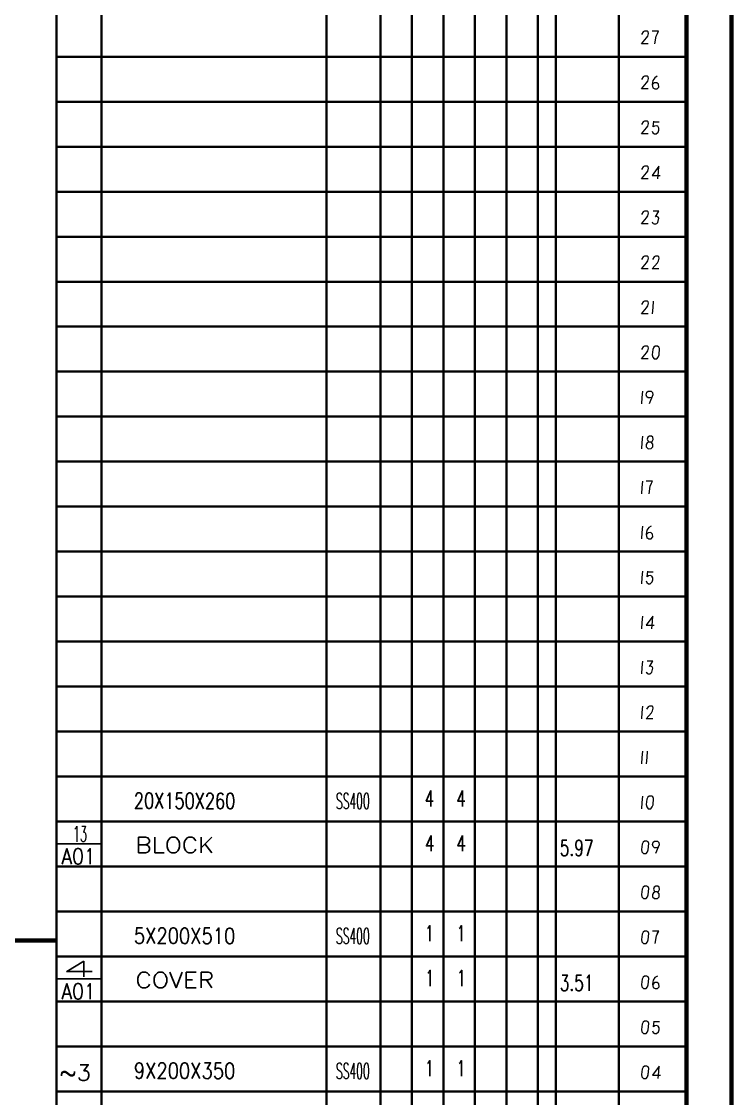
# Model space of a CAD drawing. Header units: millimetres. Extents: x 1333 to 104182, y -62616 to -5704.
# Drawn here: x 44964 to 45279.5, y -62186 to -61707.2 of the extents above; entities that cross this region are included whole.
import ezdxf
from ezdxf.enums import TextEntityAlignment as Align

# ---------------------------------------------------------------- set-up
doc = ezdxf.new("R2010")
doc.units = ezdxf.units.MM
doc.header["$LTSCALE"] = 0.5
for name, color, linetype in [('08', 1, 'Continuous'), ('11', 3, 'Continuous'), ('SHM_LABEL', 40, 'Continuous')]:
    doc.layers.add(name, color=color, linetype=linetype)
doc.styles.get("Standard").update_dxf_attribs({"font": 'simplex.shx'})

# ---------------------------------------------------------------- blocks, each defined once
blk = doc.blocks.new('D')
at = {"color": 7, "lineweight": 35, "ltscale": 0.25}
for p, q in [((54076.08, -14049.04), (54076.08, -14069.04)), ((54096.08, -14049.04), (54096.08, -14069.04)), ((54196.08, -14049.04), (54196.08, -14069.04)), ((54220.08, -14049.04), (54220.08, -14069.04)), ((54234.08, -14069.04), (54234.08, -14049.04)), ((54248.08, -14069.04), (54248.08, -14049.04)), ((54262.08, -14069.04), (54262.08, -14049.04)), ((54276.08, -14049.04), (54276.08, -14069.04)), ((54290.08, -14069.04), (54290.08, -14049.04)), ((54298.08, -14069.04), (54298.08, -14049.04)), ((54326.08, -14049.04), (54326.08, -14069.04))]:
    blk.add_line(p, q, dxfattribs=at)
at = {"color": 7, "lineweight": 35}
for p, q in [((54356.08, -14049.04), (54076.08, -14049.04)), ((54356.08, -14069.04), (54076.08, -14069.04))]:
    blk.add_line(p, q, dxfattribs=at)
blk = doc.blocks.new('arwear')
at = {"layer": '08', "color": 3, "xscale": 0.5, "yscale": 0.5, "zscale": 0.5}
for p in [(26347.04, -5332.51), (26347.04, -5342.51), (26347.04, -5352.51), (26347.04, -5362.51), (26347.04, -5372.51), (26347.04, -5382.51), (26347.04, -5392.51), (26347.04, -5402.51), (26347.04, -5412.51), (26347.04, -5422.51), (26347.04, -5432.51), (26347.04, -5442.51), (26347.04, -5452.51), (26347.04, -5462.51), (26347.04, -5472.51), (26347.04, -5482.51), (26347.04, -5492.51), (26347.04, -5502.51), (26347.04, -5512.51), (26347.04, -5522.51), (26347.04, -5532.51), (26347.04, -5542.51), (26347.04, -5552.51), (26347.04, -5562.51), (26347.04, -5572.51)]:
    blk.add_blockref('D', p, dxfattribs=at)
blk = doc.blocks.new('999')
at = {"color": 7, "lineweight": 70}
for p, q in [((75924.98, -10161.12), (75924.98, -11943.12)), ((75894.98, -10191.12), (75894.98, -11913.12))]:
    blk.add_line(p, q, dxfattribs=at)
at = {"color": 7, "lineweight": 35, "ltscale": 0.25}
for p, q in [((75474.98, -10491.12), (75474.98, -10671.12)), ((75504.98, -10491.12), (75504.98, -10671.12)), ((75654.98, -10491.12), (75654.98, -10671.12)), ((75690.98, -10491.12), (75690.98, -10671.12)), ((75711.98, -10671.12), (75711.98, -10491.12)), ((75732.98, -10671.12), (75732.98, -10491.12)), ((75753.98, -10671.12), (75753.98, -10491.12)), ((75774.98, -10491.12), (75774.98, -10671.12)), ((75795.98, -10671.12), (75795.98, -10491.12)), ((75807.98, -10671.12), (75807.98, -10491.12)), ((75849.98, -10611.12), (75849.98, -10641.12)), ((75894.98, -10641.12), (75894.98, -10611.12)), ((75474.98, -10641.12), (75474.98, -10821.12)), ((75474.98, -10641.12), (75474.98, -10821.12)), ((75504.98, -10641.12), (75504.98, -10821.12)), ((75504.98, -10641.12), (75504.98, -10821.12)), ((75654.98, -10641.12), (75654.98, -10821.12)), ((75654.98, -10641.12), (75654.98, -10821.12)), ((75690.98, -10641.12), (75690.98, -10821.12)), ((75690.98, -10641.12), (75690.98, -10821.12)), ((75711.98, -10821.12), (75711.98, -10641.12)), ((75711.98, -10821.12), (75711.98, -10641.12)), ((75732.98, -10821.12), (75732.98, -10641.12)), ((75732.98, -10821.12), (75732.98, -10641.12)), ((75753.98, -10821.12), (75753.98, -10641.12)), ((75753.98, -10821.12), (75753.98, -10641.12)), ((75774.98, -10641.12), (75774.98, -10821.12)), ((75774.98, -10641.12), (75774.98, -10821.12)), ((75795.98, -10821.12), (75795.98, -10641.12)), ((75807.98, -10821.12), (75807.98, -10641.12)), ((75849.98, -10641.12), (75849.98, -10671.12)), ((75894.98, -10671.12), (75894.98, -10641.12)), ((75849.98, -10671.12), (75849.98, -10701.12)), ((75894.98, -10701.12), (75894.98, -10671.12)), ((75849.98, -10701.12), (75849.98, -10731.12)), ((75894.98, -10731.12), (75894.98, -10701.12)), ((75474.98, -10731.12), (75474.98, -10971.12)), ((75474.98, -10731.12), (75474.98, -10971.12)), ((75474.98, -10731.12), (75474.98, -10821.12)), ((75474.98, -10731.12), (75474.98, -10761.12)), ((75474.98, -10731.12), (75474.98, -10821.12)), ((75474.98, -10731.12), (75474.98, -10761.12)), ((75504.98, -10731.12), (75504.98, -10971.12)), ((75504.98, -10731.12), (75504.98, -10971.12)), ((75504.98, -10731.12), (75504.98, -10821.12)), ((75504.98, -10731.12), (75504.98, -10761.12)), ((75504.98, -10731.12), (75504.98, -10821.12)), ((75504.98, -10731.12), (75504.98, -10761.12)), ((75654.98, -10731.12), (75654.98, -10971.12)), ((75654.98, -10731.12), (75654.98, -10971.12)), ((75654.98, -10731.12), (75654.98, -10821.12)), ((75654.98, -10731.12), (75654.98, -10761.12)), ((75654.98, -10731.12), (75654.98, -10821.12)), ((75654.98, -10731.12), (75654.98, -10761.12)), ((75690.98, -10731.12), (75690.98, -10821.12)), ((75690.98, -10731.12), (75690.98, -10821.12)), ((75711.98, -11211.12), (75711.98, -10731.12)), ((75711.98, -10821.12), (75711.98, -10731.12)), ((75711.98, -10821.12), (75711.98, -10731.12)), ((75732.98, -11211.12), (75732.98, -10731.12)), ((75732.98, -10821.12), (75732.98, -10731.12)), ((75732.98, -10821.12), (75732.98, -10731.12)), ((75753.98, -11211.12), (75753.98, -10731.12)), ((75753.98, -10821.12), (75753.98, -10731.12)), ((75753.98, -10761.12), (75753.98, -10731.12)), ((75753.98, -10821.12), (75753.98, -10731.12)), ((75753.98, -10761.12), (75753.98, -10731.12)), ((75774.98, -10731.12), (75774.98, -11211.12)), ((75774.98, -10731.12), (75774.98, -10821.12)), ((75774.98, -10731.12), (75774.98, -10821.12)), ((75795.98, -10821.12), (75795.98, -10731.12)), ((75849.98, -10731.12), (75849.98, -10761.12)), ((75894.98, -10761.12), (75894.98, -10731.12)), ((75849.98, -10761.12), (75849.98, -10791.12)), ((75894.98, -10791.12), (75894.98, -10761.12)), ((75795.98, -10821.12), (75795.98, -10791.12)), ((75849.98, -10791.12), (75849.98, -10821.12)), ((75894.98, -10821.12), (75894.98, -10791.12)), ((75474.98, -10821.12), (75474.98, -10851.12)), ((75474.98, -10821.12), (75474.98, -10851.12)), ((75474.98, -10821.12), (75474.98, -10851.12)), ((75474.98, -10821.12), (75474.98, -10851.12)), ((75504.98, -10821.12), (75504.98, -10851.12)), ((75504.98, -10821.12), (75504.98, -10851.12)), ((75504.98, -10821.12), (75504.98, -10851.12)), ((75504.98, -10821.12), (75504.98, -10851.12)), ((75654.98, -10821.12), (75654.98, -10851.12)), ((75654.98, -10821.12), (75654.98, -10851.12)), ((75654.98, -10821.12), (75654.98, -10851.12)), ((75654.98, -10821.12), (75654.98, -10851.12)), ((75690.98, -10821.12), (75690.98, -10851.12)), ((75690.98, -10821.12), (75690.98, -10851.12)), ((75690.98, -10821.12), (75690.98, -10851.12)), ((75690.98, -10821.12), (75690.98, -10851.12)), ((75711.98, -10851.12), (75711.98, -10821.12)), ((75711.98, -10851.12), (75711.98, -10821.12)), ((75711.98, -10851.12), (75711.98, -10821.12)), ((75711.98, -10851.12), (75711.98, -10821.12)), ((75732.98, -10851.12), (75732.98, -10821.12)), ((75732.98, -10851.12), (75732.98, -10821.12)), ((75732.98, -10851.12), (75732.98, -10821.12)), ((75732.98, -10851.12), (75732.98, -10821.12)), ((75753.98, -10851.12), (75753.98, -10821.12)), ((75753.98, -10851.12), (75753.98, -10821.12)), ((75753.98, -10851.12), (75753.98, -10821.12)), ((75753.98, -10851.12), (75753.98, -10821.12)), ((75774.98, -10821.12), (75774.98, -10851.12)), ((75774.98, -10821.12), (75774.98, -10851.12)), ((75774.98, -10821.12), (75774.98, -10851.12)), ((75774.98, -10821.12), (75774.98, -10851.12)), ((75795.98, -10851.12), (75795.98, -10821.12)), ((75795.98, -10851.12), (75795.98, -10821.12)), ((75807.98, -11061.12), (75807.98, -10821.12)), ((75807.98, -11061.12), (75807.98, -10821.12)), ((75807.98, -10911.12), (75807.98, -10821.12)), ((75849.98, -10821.12), (75849.98, -10851.12)), ((75894.98, -10851.12), (75894.98, -10821.12)), ((75795.98, -10881.12), (75795.98, -10851.12)), ((75795.98, -10881.12), (75795.98, -10851.12)), ((75795.98, -10881.12), (75795.98, -10851.12)), ((75807.98, -10911.12), (75807.98, -10851.12)), ((75849.98, -10851.12), (75849.98, -10881.12)), ((75894.98, -10881.12), (75894.98, -10851.12)), ((75807.98, -10911.12), (75807.98, -10881.12)), ((75807.98, -10911.12), (75807.98, -10881.12)), ((75849.98, -10881.12), (75849.98, -10911.12)), ((75894.98, -10911.12), (75894.98, -10881.12)), ((75849.98, -10911.12), (75849.98, -10941.12)), ((75894.98, -10941.12), (75894.98, -10911.12)), ((75807.98, -10971.12), (75807.98, -10941.12)), ((75807.98, -10971.12), (75807.98, -10941.12)), ((75849.98, -10941.12), (75849.98, -10971.12)), ((75894.98, -10971.12), (75894.98, -10941.12)), ((75474.98, -10971.12), (75474.98, -11241.12)), ((75474.98, -10971.12), (75474.98, -11241.12)), ((75654.98, -10971.12), (75654.98, -11211.12)), ((75654.98, -10971.12), (75654.98, -11031.12)), ((75654.98, -10971.12), (75654.98, -11211.12)), ((75654.98, -10971.12), (75654.98, -11031.12)), ((75690.98, -10971.12), (75690.98, -11241.12)), ((75690.98, -10971.12), (75690.98, -11241.12)), ((75795.98, -11211.12), (75795.98, -10971.12)), ((75807.98, -11001.12), (75807.98, -10971.12)), ((75807.98, -11001.12), (75807.98, -10971.12)), ((75849.98, -10971.12), (75849.98, -11001.12)), ((75894.98, -11001.12), (75894.98, -10971.12)), ((75474.98, -11001.12), (75474.98, -11061.12)), ((75474.98, -11001.12), (75474.98, -11061.12)), ((75474.98, -11001.12), (75474.98, -11031.12)), ((75690.98, -11001.12), (75690.98, -11031.12)), ((75690.98, -11001.12), (75690.98, -11031.12)), ((75711.98, -11031.12), (75711.98, -11001.12)), ((75711.98, -11031.12), (75711.98, -11001.12)), ((75732.98, -11031.12), (75732.98, -11001.12)), ((75732.98, -11031.12), (75732.98, -11001.12)), ((75753.98, -11031.12), (75753.98, -11001.12)), ((75753.98, -11031.12), (75753.98, -11001.12)), ((75774.98, -11001.12), (75774.98, -11031.12)), ((75774.98, -11001.12), (75774.98, -11031.12)), ((75849.98, -11001.12), (75849.98, -11031.12)), ((75894.98, -11031.12), (75894.98, -11001.12)), ((75654.98, -11031.12), (75654.98, -11061.12)), ((75654.98, -11031.12), (75654.98, -11061.12)), ((75690.98, -11031.12), (75690.98, -11061.12)), ((75690.98, -11031.12), (75690.98, -11061.12)), ((75711.98, -11061.12), (75711.98, -11031.12)), ((75711.98, -11061.12), (75711.98, -11031.12)), ((75732.98, -11061.12), (75732.98, -11031.12)), ((75732.98, -11061.12), (75732.98, -11031.12)), ((75753.98, -11061.12), (75753.98, -11031.12)), ((75753.98, -11061.12), (75753.98, -11031.12)), ((75774.98, -11031.12), (75774.98, -11061.12)), ((75774.98, -11031.12), (75774.98, -11061.12)), ((75795.98, -11061.12), (75795.98, -11031.12)), ((75807.98, -11061.12), (75807.98, -11031.12)), ((75807.98, -11061.12), (75807.98, -11031.12)), ((75849.98, -11031.12), (75849.98, -11061.12)), ((75894.98, -11061.12), (75894.98, -11031.12)), ((75474.98, -11051.12), (75474.98, -11211.12)), ((75474.98, -11051.12), (75474.98, -11211.12)), ((75474.98, -11061.12), (75474.98, -11091.12)), ((75474.98, -11061.12), (75474.98, -11091.12)), ((75474.98, -11061.12), (75474.98, -11091.12)), ((75474.98, -11061.12), (75474.98, -11091.12)), ((75504.98, -11061.12), (75504.98, -11211.12)), ((75504.98, -11061.12), (75504.98, -11211.12)), ((75654.98, -11061.12), (75654.98, -11211.12)), ((75654.98, -11061.12), (75654.98, -11091.12)), ((75654.98, -11061.12), (75654.98, -11091.12)), ((75654.98, -11061.12), (75654.98, -11211.12)), ((75654.98, -11061.12), (75654.98, -11091.12)), ((75654.98, -11061.12), (75654.98, -11091.12)), ((75690.98, -11061.12), (75690.98, -11211.12)), ((75690.98, -11061.12), (75690.98, -11091.12)), ((75690.98, -11061.12), (75690.98, -11091.12)), ((75690.98, -11061.12), (75690.98, -11211.12)), ((75690.98, -11061.12), (75690.98, -11091.12)), ((75690.98, -11061.12), (75690.98, -11091.12)), ((75711.98, -11211.12), (75711.98, -11061.12)), ((75711.98, -11091.12), (75711.98, -11061.12)), ((75711.98, -11091.12), (75711.98, -11061.12)), ((75711.98, -11211.12), (75711.98, -11061.12)), ((75711.98, -11091.12), (75711.98, -11061.12)), ((75711.98, -11091.12), (75711.98, -11061.12)), ((75732.98, -11211.12), (75732.98, -11061.12)), ((75732.98, -11091.12), (75732.98, -11061.12)), ((75732.98, -11091.12), (75732.98, -11061.12)), ((75732.98, -11211.12), (75732.98, -11061.12)), ((75732.98, -11091.12), (75732.98, -11061.12)), ((75732.98, -11091.12), (75732.98, -11061.12)), ((75753.98, -11211.12), (75753.98, -11061.12)), ((75753.98, -11091.12), (75753.98, -11061.12)), ((75753.98, -11091.12), (75753.98, -11061.12)), ((75753.98, -11211.12), (75753.98, -11061.12)), ((75753.98, -11091.12), (75753.98, -11061.12)), ((75753.98, -11091.12), (75753.98, -11061.12)), ((75774.98, -11061.12), (75774.98, -11211.12)), ((75774.98, -11061.12), (75774.98, -11091.12)), ((75774.98, -11061.12), (75774.98, -11091.12)), ((75774.98, -11061.12), (75774.98, -11211.12)), ((75774.98, -11061.12), (75774.98, -11091.12)), ((75774.98, -11061.12), (75774.98, -11091.12)), ((75795.98, -11211.12), (75795.98, -11061.12)), ((75795.98, -11091.12), (75795.98, -11061.12)), ((75795.98, -11091.12), (75795.98, -11061.12)), ((75807.98, -11301.12), (75807.98, -11061.12)), ((75807.98, -11091.12), (75807.98, -11061.12)), ((75849.98, -11061.12), (75849.98, -11091.12)), ((75894.98, -11091.12), (75894.98, -11061.12)), ((75474.98, -11091.12), (75474.98, -11121.12)), ((75474.98, -11091.12), (75474.98, -11121.12)), ((75654.98, -11091.12), (75654.98, -11121.12)), ((75654.98, -11091.12), (75654.98, -11121.12)), ((75690.98, -11091.12), (75690.98, -11121.12)), ((75690.98, -11091.12), (75690.98, -11121.12)), ((75711.98, -11121.12), (75711.98, -11091.12)), ((75711.98, -11121.12), (75711.98, -11091.12)), ((75732.98, -11121.12), (75732.98, -11091.12)), ((75732.98, -11121.12), (75732.98, -11091.12)), ((75753.98, -11121.12), (75753.98, -11091.12)), ((75753.98, -11121.12), (75753.98, -11091.12)), ((75774.98, -11091.12), (75774.98, -11121.12)), ((75774.98, -11091.12), (75774.98, -11121.12)), ((75795.98, -11121.12), (75795.98, -11091.12)), ((75807.98, -11121.12), (75807.98, -11091.12)), ((75849.98, -11091.12), (75849.98, -11121.12)), ((75894.98, -11121.12), (75894.98, -11091.12)), ((75474.98, -11121.12), (75474.98, -11151.12)), ((75474.98, -11121.12), (75474.98, -11151.12)), ((75504.98, -11121.12), (75504.98, -11151.12)), ((75504.98, -11121.12), (75504.98, -11151.12)), ((75654.98, -11121.12), (75654.98, -11151.12)), ((75654.98, -11121.12), (75654.98, -11151.12)), ((75690.98, -11121.12), (75690.98, -11151.12)), ((75690.98, -11121.12), (75690.98, -11151.12)), ((75711.98, -11151.12), (75711.98, -11121.12)), ((75711.98, -11151.12), (75711.98, -11121.12)), ((75732.98, -11151.12), (75732.98, -11121.12)), ((75732.98, -11151.12), (75732.98, -11121.12)), ((75753.98, -11151.12), (75753.98, -11121.12)), ((75753.98, -11151.12), (75753.98, -11121.12)), ((75774.98, -11121.12), (75774.98, -11151.12)), ((75774.98, -11121.12), (75774.98, -11151.12)), ((75795.98, -11151.12), (75795.98, -11121.12)), ((75807.98, -11151.12), (75807.98, -11121.12)), ((75849.98, -11121.12), (75849.98, -11151.12)), ((75894.98, -11151.12), (75894.98, -11121.12)), ((75807.98, -11301.12), (75807.98, -11151.12)), ((75807.98, -11181.12), (75807.98, -11151.12)), ((75807.98, -11181.12), (75807.98, -11151.12)), ((75849.98, -11151.12), (75849.98, -11181.12)), ((75894.98, -11181.12), (75894.98, -11151.12)), ((75474.98, -11181.12), (75474.98, -11211.12)), ((75474.98, -11181.12), (75474.98, -11211.12)), ((75504.98, -11181.12), (75504.98, -11211.12)), ((75504.98, -11181.12), (75504.98, -11211.12)), ((75654.98, -11181.12), (75654.98, -11211.12)), ((75654.98, -11181.12), (75654.98, -11211.12)), ((75654.98, -11181.12), (75654.98, -11211.12)), ((75654.98, -11181.12), (75654.98, -11211.12)), ((75690.98, -11181.12), (75690.98, -11211.12)), ((75690.98, -11181.12), (75690.98, -11211.12)), ((75711.98, -11211.12), (75711.98, -11181.12)), ((75711.98, -11211.12), (75711.98, -11181.12)), ((75732.98, -11211.12), (75732.98, -11181.12)), ((75732.98, -11211.12), (75732.98, -11181.12)), ((75753.98, -11211.12), (75753.98, -11181.12)), ((75753.98, -11211.12), (75753.98, -11181.12)), ((75774.98, -11181.12), (75774.98, -11211.12)), ((75774.98, -11181.12), (75774.98, -11211.12)), ((75795.98, -11211.12), (75795.98, -11181.12)), ((75795.98, -11211.12), (75795.98, -11181.12)), ((75807.98, -11211.12), (75807.98, -11181.12)), ((75849.98, -11181.12), (75849.98, -11211.12)), ((75894.98, -11211.12), (75894.98, -11181.12)), ((75474.98, -11211.12), (75474.98, -11241.12)), ((75474.98, -11211.12), (75474.98, -11241.12)), ((75504.98, -11211.12), (75504.98, -11241.12)), ((75504.98, -11211.12), (75504.98, -11241.12)), ((75654.98, -11211.12), (75654.98, -11241.12)), ((75654.98, -11211.12), (75654.98, -11241.12)), ((75690.98, -11211.12), (75690.98, -11241.12)), ((75690.98, -11211.12), (75690.98, -11241.12)), ((75711.98, -11241.12), (75711.98, -11211.12)), ((75711.98, -11241.12), (75711.98, -11211.12)), ((75732.98, -11241.12), (75732.98, -11211.12)), ((75732.98, -11241.12), (75732.98, -11211.12)), ((75753.98, -11241.12), (75753.98, -11211.12)), ((75753.98, -11241.12), (75753.98, -11211.12)), ((75774.98, -11211.12), (75774.98, -11241.12)), ((75774.98, -11211.12), (75774.98, -11241.12)), ((75795.98, -11241.12), (75795.98, -11211.12)), ((75795.98, -11241.12), (75795.98, -11211.12)), ((75807.98, -11241.12), (75807.98, -11211.12)), ((75849.98, -11211.12), (75849.98, -11241.12)), ((75894.98, -11241.12), (75894.98, -11211.12)), ((75474.98, -11241.12), (75474.98, -11271.12)), ((75474.98, -11241.12), (75474.98, -11271.12)), ((75504.98, -11241.12), (75504.98, -11271.12)), ((75504.98, -11241.12), (75504.98, -11271.12)), ((75654.98, -11241.12), (75654.98, -11271.12)), ((75654.98, -11241.12), (75654.98, -11271.12)), ((75690.98, -11241.12), (75690.98, -11271.12)), ((75690.98, -11241.12), (75690.98, -11271.12)), ((75711.98, -11271.12), (75711.98, -11241.12)), ((75711.98, -11271.12), (75711.98, -11241.12)), ((75732.98, -11271.12), (75732.98, -11241.12)), ((75732.98, -11271.12), (75732.98, -11241.12)), ((75753.98, -11271.12), (75753.98, -11241.12)), ((75753.98, -11271.12), (75753.98, -11241.12)), ((75774.98, -11241.12), (75774.98, -11271.12)), ((75774.98, -11241.12), (75774.98, -11271.12)), ((75795.98, -11271.12), (75795.98, -11241.12)), ((75795.98, -11271.12), (75795.98, -11241.12)), ((75849.98, -11241.12), (75849.98, -11271.12)), ((75894.98, -11271.12), (75894.98, -11241.12)), ((75474.98, -11271.12), (75474.98, -11301.12)), ((75474.98, -11271.12), (75474.98, -11301.12)), ((75504.98, -11271.12), (75504.98, -11301.12)), ((75504.98, -11271.12), (75504.98, -11301.12)), ((75654.98, -11271.12), (75654.98, -11301.12)), ((75654.98, -11271.12), (75654.98, -11301.12)), ((75690.98, -11271.12), (75690.98, -11301.12)), ((75690.98, -11271.12), (75690.98, -11301.12)), ((75711.98, -11301.12), (75711.98, -11271.12)), ((75711.98, -11301.12), (75711.98, -11271.12)), ((75732.98, -11301.12), (75732.98, -11271.12)), ((75732.98, -11301.12), (75732.98, -11271.12)), ((75753.98, -11301.12), (75753.98, -11271.12)), ((75753.98, -11301.12), (75753.98, -11271.12)), ((75774.98, -11271.12), (75774.98, -11301.12)), ((75774.98, -11271.12), (75774.98, -11301.12)), ((75795.98, -11301.12), (75795.98, -11271.12)), ((75795.98, -11301.12), (75795.98, -11271.12)), ((75807.98, -11301.12), (75807.98, -11271.12)), ((75807.98, -11301.12), (75807.98, -11271.12)), ((75849.98, -11271.12), (75849.98, -11301.12)), ((75894.98, -11301.12), (75894.98, -11271.12)), ((75474.98, -11301.12), (75474.98, -11331.12)), ((75474.98, -11301.12), (75474.98, -11331.12)), ((75504.98, -11301.12), (75504.98, -11331.12)), ((75504.98, -11301.12), (75504.98, -11331.12)), ((75654.98, -11301.12), (75654.98, -11391.12)), ((75654.98, -11301.12), (75654.98, -11331.12)), ((75654.98, -11301.12), (75654.98, -11331.12)), ((75690.98, -11301.12), (75690.98, -11331.12)), ((75690.98, -11301.12), (75690.98, -11331.12)), ((75711.98, -11391.12), (75711.98, -11301.12)), ((75711.98, -11331.12), (75711.98, -11301.12)), ((75711.98, -11331.12), (75711.98, -11301.12)), ((75732.98, -11391.12), (75732.98, -11301.12)), ((75732.98, -11331.12), (75732.98, -11301.12)), ((75732.98, -11331.12), (75732.98, -11301.12)), ((75753.98, -11391.12), (75753.98, -11301.12)), ((75753.98, -11331.12), (75753.98, -11301.12)), ((75753.98, -11331.12), (75753.98, -11301.12)), ((75774.98, -11301.12), (75774.98, -11391.12)), ((75774.98, -11301.12), (75774.98, -11331.12)), ((75774.98, -11301.12), (75774.98, -11331.12)), ((75795.98, -11331.12), (75795.98, -11301.12)), ((75795.98, -11331.12), (75795.98, -11301.12)), ((75807.98, -11331.12), (75807.98, -11301.12)), ((75807.98, -11331.12), (75807.98, -11301.12)), ((75849.98, -11301.12), (75849.98, -11331.12)), ((75894.98, -11331.12), (75894.98, -11301.12)), ((75474.98, -11331.12), (75474.98, -11391.12)), ((75504.98, -11331.12), (75504.98, -11391.12)), ((75690.98, -11331.12), (75690.98, -11391.12)), ((75795.98, -11391.12), (75795.98, -11331.12)), ((75795.98, -11361.12), (75795.98, -11331.12)), ((75807.98, -11391.12), (75807.98, -11331.12)), ((75807.98, -11361.12), (75807.98, -11331.12)), ((75849.98, -11331.12), (75849.98, -11361.12)), ((75894.98, -11361.12), (75894.98, -11331.12))]:
    blk.add_line(p, q, dxfattribs=at)
at = {"color": 7, "lineweight": 35}
for p, q in [((75894.98, -10641.12), (75474.98, -10641.12)), ((75894.98, -10671.12), (75474.98, -10671.12)), ((75894.98, -10701.12), (75474.98, -10701.12)), ((75894.98, -10731.12), (75474.98, -10731.12)), ((75894.98, -10761.12), (75474.98, -10761.12)), ((75894.98, -10791.12), (75474.98, -10791.12)), ((75894.98, -10821.12), (75474.98, -10821.12)), ((75894.98, -10851.12), (75474.98, -10851.12)), ((75894.98, -10881.12), (75474.98, -10881.12)), ((75894.98, -10911.12), (75474.98, -10911.12)), ((75894.98, -10941.12), (75474.98, -10941.12)), ((75894.98, -10971.12), (75474.98, -10971.12)), ((75504.98, -10971.12), (75504.98, -11241.12)), ((75504.98, -10971.12), (75504.98, -11241.12)), ((75894.98, -11001.12), (75474.98, -11001.12)), ((75894.98, -11031.12), (75474.98, -11031.12)), ((75894.98, -11061.12), (75474.98, -11061.12)), ((75894.98, -11091.12), (75474.98, -11091.12)), ((75894.98, -11121.12), (75474.98, -11121.12)), ((75894.98, -11151.12), (75474.98, -11151.12)), ((75894.98, -11181.12), (75474.98, -11181.12)), ((75894.98, -11211.12), (75474.98, -11211.12)), ((75894.98, -11241.12), (75474.98, -11241.12)), ((75894.98, -11271.12), (75474.98, -11271.12)), ((75894.98, -11301.12), (75474.98, -11301.12)), ((75894.98, -11331.12), (75474.98, -11331.12))]:
    blk.add_line(p, q, dxfattribs=at)
at = {"color": 7, "lineweight": 13}
for points in [[(75869.39, -10632.57), (75864.98, -10632.57), (75868.34, -10628.58), (75869.18, -10627.32), (75869.6, -10625.54), (75869.39, -10624.49), (75868.86, -10624.17), (75867.08, -10624.17), (75866.13, -10624.59), (75865.08, -10626.27)], [(75874.01, -10632.57), (75874.85, -10627.43), (75875.58, -10625.54), (75876.32, -10624.17), (75872.22, -10624.17)], [(75869.39, -10662.57), (75864.98, -10662.57), (75868.34, -10658.58), (75869.18, -10657.32), (75869.6, -10655.54), (75869.39, -10654.49), (75868.86, -10654.17), (75867.08, -10654.17), (75866.13, -10654.59), (75865.08, -10656.27)], [(75875.37, -10654.17), (75873.8, -10655.12), (75872.64, -10656.9), (75872.22, -10659.63), (75872.54, -10661.84), (75873.9, -10662.57), (75875.37, -10662.57), (75876.63, -10661.31), (75876.42, -10659.42), (75875.16, -10658.48), (75873.48, -10658.58), (75872.33, -10659.74)], [(75869.39, -10692.57), (75864.98, -10692.57), (75868.34, -10688.58), (75869.18, -10687.32), (75869.6, -10685.54), (75869.39, -10684.49), (75868.86, -10684.17), (75867.08, -10684.17), (75866.13, -10684.59), (75865.08, -10686.27)], [(75872.22, -10690.68), (75872.64, -10691.84), (75873.59, -10692.57), (75874.85, -10692.57), (75876.11, -10691.31), (75876.53, -10690.05), (75876.53, -10688.69), (75875.9, -10687.53), (75874.74, -10687.11), (75873.59, -10687.32), (75872.85, -10687.95), (75873.27, -10684.17)], [(75873.27, -10684.59), (75876.74, -10684.59)], [(75869.39, -10722.57), (75864.98, -10722.57), (75868.34, -10718.58), (75869.18, -10717.32), (75869.6, -10715.54), (75869.39, -10714.49), (75868.86, -10714.17), (75867.08, -10714.17), (75866.13, -10714.59), (75865.08, -10716.27)], [(75875.9, -10722.57), (75876.32, -10717.85), (75876.63, -10714.17), (75872.22, -10720.26), (75877.47, -10720.26)], [(75869.39, -10752.57), (75864.98, -10752.57), (75868.34, -10748.58), (75869.18, -10747.32), (75869.6, -10745.54), (75869.39, -10744.49), (75868.86, -10744.17), (75867.08, -10744.17), (75866.13, -10744.59), (75865.08, -10746.27)], [(75872.22, -10751.21), (75872.43, -10751.84), (75872.75, -10752.36), (75873.38, -10752.57), (75874.64, -10752.57), (75875.16, -10752.26), (75875.9, -10751.63), (75876.53, -10748.79), (75876.11, -10748.06), (75875.27, -10747.64), (75874.43, -10747.85), (75876.53, -10744.17), (75872.75, -10744.17)], [(75869.39, -10782.57), (75864.98, -10782.57), (75868.34, -10778.58), (75869.18, -10777.32), (75869.6, -10775.54), (75869.39, -10774.49), (75868.86, -10774.17), (75867.08, -10774.17), (75866.13, -10774.59), (75865.08, -10776.27)], [(75876.63, -10782.57), (75872.22, -10782.57), (75875.58, -10778.58), (75876.42, -10777.32), (75876.84, -10775.54), (75876.63, -10774.49), (75876.11, -10774.17), (75874.32, -10774.17), (75873.38, -10774.59), (75872.33, -10776.27)], [(75869.39, -10812.57), (75864.98, -10812.57), (75868.34, -10808.58), (75869.18, -10807.32), (75869.6, -10805.54), (75869.39, -10804.49), (75868.86, -10804.17), (75867.08, -10804.17), (75866.13, -10804.59), (75865.08, -10806.27)], [(75872.85, -10804.17), (75872.54, -10808.37), (75872.22, -10812.57)], [(75869.39, -10842.57), (75864.98, -10842.57), (75868.34, -10838.58), (75869.18, -10837.32), (75869.6, -10835.54), (75869.39, -10834.49), (75868.86, -10834.17), (75867.08, -10834.17), (75866.13, -10834.59), (75865.08, -10836.27)], [(75865.61, -10864.17), (75865.29, -10868.37), (75864.98, -10872.57)], [(75872.01, -10868.27), (75870.86, -10868.69), (75869.39, -10868.69), (75868.55, -10867.85), (75868.23, -10866.48), (75868.65, -10864.91), (75869.49, -10864.17), (75871.38, -10864.17), (75872.43, -10865.12), (75872.64, -10866.69), (75870.12, -10872.57)], [(75865.61, -10894.17), (75865.29, -10898.37), (75864.98, -10902.57)], [(75871.49, -10898.06), (75872.12, -10897.74), (75872.85, -10896.38), (75872.54, -10894.91), (75871.7, -10894.17), (75870.44, -10894.17), (75869.18, -10894.91), (75868.86, -10896.17), (75869.28, -10897.32), (75869.91, -10898.06)], [(75865.61, -10924.17), (75865.29, -10928.37), (75864.98, -10932.57)], [(75870.02, -10932.57), (75870.86, -10927.43), (75871.59, -10925.54), (75872.33, -10924.17), (75868.23, -10924.17)], [(75865.61, -10954.17), (75865.29, -10958.37), (75864.98, -10962.57)], [(75871.38, -10954.17), (75869.81, -10955.12), (75868.65, -10956.9), (75868.23, -10959.63), (75868.55, -10961.84), (75869.91, -10962.57), (75871.38, -10962.57), (75872.64, -10961.31), (75872.43, -10959.42), (75871.17, -10958.48), (75869.49, -10958.58), (75868.34, -10959.74)], [(75865.61, -10984.17), (75865.29, -10988.37), (75864.98, -10992.57)], [(75868.23, -10990.68), (75868.65, -10991.84), (75869.6, -10992.57), (75870.86, -10992.57), (75872.12, -10991.31), (75872.54, -10990.05), (75872.54, -10988.69), (75871.91, -10987.53), (75870.75, -10987.11), (75869.6, -10987.32), (75868.86, -10987.95), (75869.28, -10984.17)], [(75869.28, -10984.59), (75872.75, -10984.59)], [(75865.61, -11014.17), (75865.29, -11018.37), (75864.98, -11022.57)], [(75871.91, -11022.57), (75872.33, -11017.85), (75872.64, -11014.17), (75868.23, -11020.26), (75873.48, -11020.26)], [(75865.61, -11044.17), (75865.29, -11048.37), (75864.98, -11052.57)], [(75868.23, -11051.21), (75868.44, -11051.84), (75868.76, -11052.36), (75869.39, -11052.57), (75870.65, -11052.57), (75871.17, -11052.26), (75871.91, -11051.63), (75872.54, -11048.79), (75872.12, -11048.06), (75871.28, -11047.64), (75870.44, -11047.85), (75872.54, -11044.17), (75868.76, -11044.17)], [(75865.61, -11074.17), (75865.29, -11078.37), (75864.98, -11082.57)], [(75872.64, -11082.57), (75868.23, -11082.57), (75871.59, -11078.58), (75872.43, -11077.32), (75872.85, -11075.54), (75872.64, -11074.49), (75872.12, -11074.17), (75870.33, -11074.17), (75869.39, -11074.59), (75868.34, -11076.27)], [(75865.61, -11104.17), (75865.29, -11108.37), (75864.98, -11112.57)], [(75868.86, -11104.17), (75868.55, -11108.37), (75868.23, -11112.57)], [(75865.61, -11134.17), (75865.29, -11138.37), (75864.98, -11142.57)], [(75876.21, -11168.27), (75875.06, -11168.69), (75873.59, -11168.69), (75872.75, -11167.85), (75872.43, -11166.48), (75872.85, -11164.91), (75873.69, -11164.17), (75875.58, -11164.17), (75876.63, -11165.12), (75876.84, -11166.69), (75874.32, -11172.57)], [(75875.69, -11198.06), (75876.32, -11197.74), (75877.05, -11196.38), (75876.74, -11194.91), (75875.9, -11194.17), (75874.64, -11194.17), (75873.38, -11194.91), (75873.06, -11196.17), (75873.48, -11197.32), (75874.11, -11198.06)], [(75874.22, -11232.57), (75875.06, -11227.43), (75875.79, -11225.54), (75876.53, -11224.17), (75872.43, -11224.17)], [(75875.58, -11254.17), (75874.01, -11255.12), (75872.85, -11256.9), (75872.43, -11259.63), (75872.75, -11261.84), (75874.11, -11262.57), (75875.58, -11262.57), (75876.84, -11261.31), (75876.63, -11259.42), (75875.37, -11258.48), (75873.69, -11258.58), (75872.54, -11259.74)], [(75872.43, -11290.68), (75872.85, -11291.84), (75873.8, -11292.57), (75875.06, -11292.57), (75876.32, -11291.31), (75876.74, -11290.05), (75876.74, -11288.69), (75876.11, -11287.53), (75874.95, -11287.11), (75873.8, -11287.32), (75873.06, -11287.95), (75873.48, -11284.17)], [(75873.48, -11284.59), (75876.95, -11284.59)], [(75876.11, -11322.57), (75876.53, -11317.85), (75876.84, -11314.17), (75872.43, -11320.26), (75877.68, -11320.26)]]:
    blk.add_lwpolyline(points, dxfattribs=at)
for points in [[(75875.27, -10842.57), (75876.21, -10841.42), (75876.74, -10839.95), (75877.05, -10835.75), (75876.63, -10834.7), (75875.79, -10834.17), (75874.22, -10834.17), (75873.27, -10834.91), (75872.64, -10836.27), (75872.22, -10839.84), (75872.54, -10841.42), (75873.48, -10842.57)], [(75869.49, -10902.57), (75871.38, -10902.47), (75872.54, -10901.31), (75872.54, -10899.42), (75871.49, -10898.06), (75869.91, -10898.06), (75868.86, -10898.69), (75868.23, -10899.74), (75868.23, -10901.31)], [(75871.28, -11142.57), (75872.22, -11141.42), (75872.75, -11139.95), (75873.06, -11135.75), (75872.64, -11134.7), (75871.8, -11134.17), (75870.23, -11134.17), (75869.28, -11134.91), (75868.65, -11136.27), (75868.23, -11139.84), (75868.55, -11141.42), (75869.49, -11142.57)], [(75868.02, -11172.57), (75868.97, -11171.42), (75869.49, -11169.95), (75869.81, -11165.75), (75869.39, -11164.7), (75868.55, -11164.17), (75866.97, -11164.17), (75866.03, -11164.91), (75865.4, -11166.27), (75864.98, -11169.84), (75865.29, -11171.42), (75866.24, -11172.57)], [(75868.02, -11202.57), (75868.97, -11201.42), (75869.49, -11199.95), (75869.81, -11195.75), (75869.39, -11194.7), (75868.55, -11194.17), (75866.97, -11194.17), (75866.03, -11194.91), (75865.4, -11196.27), (75864.98, -11199.84), (75865.29, -11201.42), (75866.24, -11202.57)], [(75873.69, -11202.57), (75875.58, -11202.47), (75876.74, -11201.31), (75876.74, -11199.42), (75875.69, -11198.06), (75874.11, -11198.06), (75873.06, -11198.69), (75872.43, -11199.74), (75872.43, -11201.31)], [(75868.02, -11232.57), (75868.97, -11231.42), (75869.49, -11229.95), (75869.81, -11225.75), (75869.39, -11224.7), (75868.55, -11224.17), (75866.97, -11224.17), (75866.03, -11224.91), (75865.4, -11226.27), (75864.98, -11229.84), (75865.29, -11231.42), (75866.24, -11232.57)], [(75868.02, -11262.57), (75868.97, -11261.42), (75869.49, -11259.95), (75869.81, -11255.75), (75869.39, -11254.7), (75868.55, -11254.17), (75866.97, -11254.17), (75866.03, -11254.91), (75865.4, -11256.27), (75864.98, -11259.84), (75865.29, -11261.42), (75866.24, -11262.57)], [(75868.02, -11292.57), (75868.97, -11291.42), (75869.49, -11289.95), (75869.81, -11285.75), (75869.39, -11284.7), (75868.55, -11284.17), (75866.97, -11284.17), (75866.03, -11284.91), (75865.4, -11286.27), (75864.98, -11289.84), (75865.29, -11291.42), (75866.24, -11292.57)], [(75868.02, -11322.57), (75868.97, -11321.42), (75869.49, -11319.95), (75869.81, -11315.75), (75869.39, -11314.7), (75868.55, -11314.17), (75866.97, -11314.17), (75866.03, -11314.91), (75865.4, -11316.27), (75864.98, -11319.84), (75865.29, -11321.42), (75866.24, -11322.57)]]:
    blk.add_lwpolyline(points, close=True, dxfattribs=at)
at = {"layer": '08', "color": 7}
for p, q in [((75690.98, -11001.12), (75690.98, -10851.12)), ((75795.98, -10971.12), (75795.98, -10881.12))]:
    blk.add_line(p, q, dxfattribs=at)

msp = doc.modelspace()

# ---------------------------------------------------------------- linework, layer by layer
at = {"color": 7, "lineweight": 70}
for p, q in [((45279.462, -61402.825), (45279.462, -62590.825)), ((45259.462, -61422.825), (45259.462, -62570.825)), ((44330.595, -62115.733), (44979.462, -62115.733))]:
    msp.add_line(p, q, dxfattribs=at)
at = {"color": 7, "lineweight": 35, "ltscale": 0.25}
for p, q in [((45259.462, -61722.825), (45259.462, -61702.825)), ((45259.462, -61742.825), (45259.462, -61722.825)), ((45259.462, -61762.825), (45259.462, -61742.825)), ((45259.462, -62102.825), (45259.462, -62082.825)), ((45259.462, -62122.825), (45259.462, -62102.825)), ((45259.462, -62142.825), (45259.462, -62122.825)), ((45259.462, -62162.825), (45259.462, -62142.825)), ((45259.462, -62182.825), (45259.462, -62162.825)), ((45259.462, -62202.825), (45259.462, -62182.825))]:
    msp.add_line(p, q, dxfattribs=at)
at = {"color": 3}
msp.add_lwpolyline([(43597.462, -61402.825), (45279.462, -61402.825), (45279.462, -62590.825), (43597.462, -62590.825)], close=True, dxfattribs=at)
at = {"color": 7, "lineweight": 13}
for points in [[(45242.402, -61717.125), (45239.462, -61717.125), (45241.702, -61714.465), (45242.262, -61713.625), (45242.542, -61712.435), (45242.402, -61711.735), (45242.052, -61711.525), (45240.862, -61711.525), (45240.232, -61711.805), (45239.532, -61712.925)], [(45245.482, -61717.125), (45246.042, -61713.695), (45246.532, -61712.435), (45247.023, -61711.525), (45244.292, -61711.525)], [(45242.402, -61737.125), (45239.462, -61737.125), (45241.702, -61734.465), (45242.262, -61733.625), (45242.542, -61732.435), (45242.402, -61731.735), (45242.052, -61731.525), (45240.862, -61731.525), (45240.232, -61731.805), (45239.532, -61732.925)], [(45246.393, -61731.525), (45245.342, -61732.155), (45244.572, -61733.345), (45244.292, -61735.165), (45244.502, -61736.635), (45245.412, -61737.125), (45246.393, -61737.125), (45247.232, -61736.285), (45247.092, -61735.025), (45246.252, -61734.395), (45245.132, -61734.465), (45244.362, -61735.235)], [(45242.402, -61757.125), (45239.462, -61757.125), (45241.702, -61754.465), (45242.262, -61753.625), (45242.542, -61752.435), (45242.402, -61751.735), (45242.052, -61751.525), (45240.862, -61751.525), (45240.232, -61751.805), (45239.532, -61752.925)], [(45244.292, -61755.865), (45244.572, -61756.635), (45245.202, -61757.125), (45246.042, -61757.125), (45246.882, -61756.285), (45247.162, -61755.445), (45247.162, -61754.535), (45246.742, -61753.765), (45245.972, -61753.485), (45245.202, -61753.625), (45244.712, -61754.045), (45244.992, -61751.525)], [(45244.992, -61751.805), (45247.302, -61751.805)], [(45242.402, -61777.125), (45239.462, -61777.125), (45241.702, -61774.465), (45242.262, -61773.625), (45242.542, -61772.435), (45242.402, -61771.735), (45242.052, -61771.525), (45240.862, -61771.525), (45240.232, -61771.805), (45239.532, -61772.925)], [(45246.742, -61777.125), (45247.023, -61773.975), (45247.232, -61771.525), (45244.292, -61775.585), (45247.792, -61775.585)], [(45242.402, -61797.125), (45239.462, -61797.125), (45241.702, -61794.465), (45242.262, -61793.625), (45242.542, -61792.435), (45242.402, -61791.735), (45242.052, -61791.525), (45240.862, -61791.525), (45240.232, -61791.805), (45239.532, -61792.925)], [(45244.292, -61796.215), (45244.432, -61796.635), (45244.643, -61796.985), (45245.062, -61797.125), (45245.902, -61797.125), (45246.252, -61796.915), (45246.742, -61796.495), (45247.162, -61794.605), (45246.882, -61794.115), (45246.322, -61793.835), (45245.762, -61793.975), (45247.162, -61791.525), (45244.643, -61791.525)], [(45242.402, -61817.125), (45239.462, -61817.125), (45241.702, -61814.465), (45242.262, -61813.625), (45242.542, -61812.435), (45242.402, -61811.735), (45242.052, -61811.525), (45240.862, -61811.525), (45240.232, -61811.805), (45239.532, -61812.925)], [(45247.232, -61817.125), (45244.292, -61817.125), (45246.532, -61814.465), (45247.092, -61813.625), (45247.372, -61812.435), (45247.232, -61811.735), (45246.882, -61811.525), (45245.692, -61811.525), (45245.062, -61811.805), (45244.362, -61812.925)], [(45242.402, -61837.125), (45239.462, -61837.125), (45241.702, -61834.465), (45242.262, -61833.625), (45242.542, -61832.435), (45242.402, -61831.735), (45242.052, -61831.525), (45240.862, -61831.525), (45240.232, -61831.805), (45239.532, -61832.925)], [(45244.712, -61831.525), (45244.502, -61834.325), (45244.292, -61837.125)], [(45242.402, -61857.125), (45239.462, -61857.125), (45241.702, -61854.465), (45242.262, -61853.625), (45242.542, -61852.435), (45242.402, -61851.735), (45242.052, -61851.525), (45240.862, -61851.525), (45240.232, -61851.805), (45239.532, -61852.925)], [(45239.882, -61871.525), (45239.672, -61874.325), (45239.462, -61877.125)], [(45244.152, -61874.255), (45243.382, -61874.535), (45242.402, -61874.535), (45241.842, -61873.975), (45241.632, -61873.065), (45241.912, -61872.015), (45242.472, -61871.525), (45243.732, -61871.525), (45244.432, -61872.155), (45244.572, -61873.205), (45242.893, -61877.125)], [(45239.882, -61891.525), (45239.672, -61894.325), (45239.462, -61897.125)], [(45243.802, -61894.115), (45244.222, -61893.905), (45244.712, -61892.995), (45244.502, -61892.015), (45243.942, -61891.525), (45243.102, -61891.525), (45242.262, -61892.015), (45242.052, -61892.855), (45242.332, -61893.625), (45242.752, -61894.115)], [(45239.882, -61911.525), (45239.672, -61914.325), (45239.462, -61917.125)], [(45242.822, -61917.125), (45243.382, -61913.695), (45243.872, -61912.435), (45244.362, -61911.525), (45241.632, -61911.525)], [(45239.882, -61931.525), (45239.672, -61934.325), (45239.462, -61937.125)], [(45243.732, -61931.525), (45242.682, -61932.155), (45241.912, -61933.345), (45241.632, -61935.165), (45241.842, -61936.635), (45242.752, -61937.125), (45243.732, -61937.125), (45244.572, -61936.285), (45244.432, -61935.025), (45243.592, -61934.395), (45242.472, -61934.465), (45241.702, -61935.235)], [(45239.882, -61951.525), (45239.672, -61954.325), (45239.462, -61957.125)], [(45241.632, -61955.865), (45241.912, -61956.635), (45242.542, -61957.125), (45243.382, -61957.125), (45244.222, -61956.285), (45244.502, -61955.445), (45244.502, -61954.535), (45244.082, -61953.765), (45243.312, -61953.485), (45242.542, -61953.625), (45242.052, -61954.045), (45242.332, -61951.525)], [(45242.332, -61951.805), (45244.643, -61951.805)], [(45239.882, -61971.525), (45239.672, -61974.325), (45239.462, -61977.125)], [(45244.082, -61977.125), (45244.362, -61973.975), (45244.572, -61971.525), (45241.632, -61975.585), (45245.132, -61975.585)], [(45239.882, -61991.525), (45239.672, -61994.325), (45239.462, -61997.125)], [(45241.632, -61996.215), (45241.773, -61996.635), (45241.982, -61996.985), (45242.402, -61997.125), (45243.242, -61997.125), (45243.592, -61996.915), (45244.082, -61996.495), (45244.502, -61994.605), (45244.222, -61994.115), (45243.662, -61993.835), (45243.102, -61993.975), (45244.502, -61991.525), (45241.982, -61991.525)], [(45239.882, -62011.525), (45239.672, -62014.325), (45239.462, -62017.125)], [(45244.572, -62017.125), (45241.632, -62017.125), (45243.872, -62014.465), (45244.432, -62013.625), (45244.712, -62012.435), (45244.572, -62011.735), (45244.222, -62011.525), (45243.032, -62011.525), (45242.402, -62011.805), (45241.702, -62012.925)], [(45239.882, -62031.525), (45239.672, -62034.325), (45239.462, -62037.125)], [(45242.052, -62031.525), (45241.842, -62034.325), (45241.632, -62037.125)], [(45239.882, -62051.525), (45239.672, -62054.325), (45239.462, -62057.125)], [(45246.952, -62074.255), (45246.182, -62074.535), (45245.202, -62074.535), (45244.643, -62073.975), (45244.432, -62073.065), (45244.712, -62072.015), (45245.273, -62071.525), (45246.532, -62071.525), (45247.232, -62072.155), (45247.372, -62073.205), (45245.692, -62077.125)], [(45246.602, -62094.115), (45247.023, -62093.905), (45247.512, -62092.995), (45247.302, -62092.015), (45246.742, -62091.525), (45245.902, -62091.525), (45245.062, -62092.015), (45244.852, -62092.855), (45245.132, -62093.625), (45245.552, -62094.115)], [(45245.622, -62117.125), (45246.182, -62113.695), (45246.672, -62112.435), (45247.162, -62111.525), (45244.432, -62111.525)], [(45246.532, -62131.525), (45245.482, -62132.155), (45244.712, -62133.345), (45244.432, -62135.165), (45244.643, -62136.635), (45245.552, -62137.125), (45246.532, -62137.125), (45247.372, -62136.285), (45247.232, -62135.025), (45246.393, -62134.395), (45245.273, -62134.465), (45244.502, -62135.235)], [(45244.432, -62155.865), (45244.712, -62156.635), (45245.342, -62157.125), (45246.182, -62157.125), (45247.023, -62156.285), (45247.302, -62155.445), (45247.302, -62154.535), (45246.882, -62153.765), (45246.112, -62153.485), (45245.342, -62153.625), (45244.852, -62154.045), (45245.132, -62151.525)], [(45245.132, -62151.805), (45247.442, -62151.805)], [(45246.882, -62177.125), (45247.162, -62173.975), (45247.372, -62171.525), (45244.432, -62175.585), (45247.932, -62175.585)]]:
    msp.add_lwpolyline(points, dxfattribs=at)
for points in [[(45246.322, -61857.125), (45246.952, -61856.355), (45247.302, -61855.375), (45247.512, -61852.575), (45247.232, -61851.875), (45246.672, -61851.525), (45245.622, -61851.525), (45244.992, -61852.015), (45244.572, -61852.925), (45244.292, -61855.305), (45244.502, -61856.355), (45245.132, -61857.125)], [(45242.472, -61897.125), (45243.732, -61897.055), (45244.502, -61896.285), (45244.502, -61895.025), (45243.802, -61894.115), (45242.752, -61894.115), (45242.052, -61894.535), (45241.632, -61895.235), (45241.632, -61896.285)], [(45243.662, -62057.125), (45244.292, -62056.355), (45244.643, -62055.375), (45244.852, -62052.575), (45244.572, -62051.875), (45244.012, -62051.525), (45242.962, -62051.525), (45242.332, -62052.015), (45241.912, -62052.925), (45241.632, -62055.305), (45241.842, -62056.355), (45242.472, -62057.125)], [(45241.492, -62077.125), (45242.122, -62076.355), (45242.472, -62075.375), (45242.682, -62072.575), (45242.402, -62071.875), (45241.842, -62071.525), (45240.792, -62071.525), (45240.162, -62072.015), (45239.742, -62072.925), (45239.462, -62075.305), (45239.672, -62076.355), (45240.302, -62077.125)], [(45241.492, -62097.125), (45242.122, -62096.355), (45242.472, -62095.375), (45242.682, -62092.575), (45242.402, -62091.875), (45241.842, -62091.525), (45240.792, -62091.525), (45240.162, -62092.015), (45239.742, -62092.925), (45239.462, -62095.305), (45239.672, -62096.355), (45240.302, -62097.125)], [(45245.273, -62097.125), (45246.532, -62097.055), (45247.302, -62096.285), (45247.302, -62095.025), (45246.602, -62094.115), (45245.552, -62094.115), (45244.852, -62094.535), (45244.432, -62095.235), (45244.432, -62096.285)], [(45241.492, -62117.125), (45242.122, -62116.355), (45242.472, -62115.375), (45242.682, -62112.575), (45242.402, -62111.875), (45241.842, -62111.525), (45240.792, -62111.525), (45240.162, -62112.015), (45239.742, -62112.925), (45239.462, -62115.305), (45239.672, -62116.355), (45240.302, -62117.125)], [(45241.492, -62137.125), (45242.122, -62136.355), (45242.472, -62135.375), (45242.682, -62132.575), (45242.402, -62131.875), (45241.842, -62131.525), (45240.792, -62131.525), (45240.162, -62132.015), (45239.742, -62132.925), (45239.462, -62135.305), (45239.672, -62136.355), (45240.302, -62137.125)], [(45241.492, -62157.125), (45242.122, -62156.355), (45242.472, -62155.375), (45242.682, -62152.575), (45242.402, -62151.875), (45241.842, -62151.525), (45240.792, -62151.525), (45240.162, -62152.015), (45239.742, -62152.925), (45239.462, -62155.305), (45239.672, -62156.355), (45240.302, -62157.125)], [(45241.492, -62177.125), (45242.122, -62176.355), (45242.472, -62175.375), (45242.682, -62172.575), (45242.402, -62171.875), (45241.842, -62171.525), (45240.792, -62171.525), (45240.162, -62172.015), (45239.742, -62172.925), (45239.462, -62175.305), (45239.672, -62176.355), (45240.302, -62177.125)]]:
    msp.add_lwpolyline(points, close=True, dxfattribs=at)
at = {"layer": '11'}
msp.add_lwpolyline([(43597.462, -61402.825), (45279.462, -61402.825), (45279.462, -62590.825), (43597.462, -62590.825)], close=True, dxfattribs=at)
at = {"layer": 'SHM_LABEL', "color": 7}
for p, q in [((44979.352, -62072.825), (44999.352, -62072.825)), ((44979.352, -62132.825), (44999.352, -62132.825))]:
    msp.add_line(p, q, dxfattribs=at)

# ---------------------------------------------------------------- block references
at = {"layer": '08', "color": 55, "xscale": 0.6666666666860692, "yscale": 0.6666666666642413, "zscale": 0.6666666666666666}
msp.add_blockref('999', (-5337.19, -54628.745), dxfattribs=at)
at = {"layer": '08', "color": 3, "xscale": 2, "yscale": 2, "zscale": 2}
msp.add_blockref('arwear', (-61790.697, -36988.769), dxfattribs=at)

# ---------------------------------------------------------------- texts
at = {"layer": 'SHM_LABEL', "width": 0.7}
for s, p in [('4', (45145.263, -62052.588)), ('4', (45159.263, -62052.588)), ('4', (45145.373, -62072.478)), ('4', (45159.373, -62072.478)), ('1', (45145.263, -62112.588)), ('1', (45159.263, -62112.588)), ('1', (45145.373, -62132.478)), ('1', (45159.373, -62132.478)), ('1', (45145.263, -62172.588)), ('1', (45159.263, -62172.588))]:
    msp.add_text(s, height=7, dxfattribs=at).set_placement(p, align=Align.MIDDLE_CENTER)
at = {"layer": 'SHM_LABEL'}
for s, width, p, p2 in [('20X150X260', 0.711902, (45013.883, -62057.094), (45058.97, -62057.181)), ('5X200X510', 0.795655, (45013.883, -62117.094), (45058.97, -62117.181)), ('9X200X350', 0.777364, (45013.883, -62177.094), (45058.97, -62177.181))]:
    msp.add_text(s, height=7, rotation=359.88963, dxfattribs=dict(at, width=width)).set_placement(p, p2, align=Align.FIT)
for s, width, p, p2 in [('SS400', 0.478723, (45103.708, -62057.235), (45118.708, -62057.235)), ('13', 0.629294, (44986.779, -62071.855), (44993.072, -62071.855)), ('BLOCK', 1.105263, (45014.616, -62076.825), (45049.616, -62076.825)), ('5.97', 0.703125, (45203.159, -62078.083), (45218.159, -62078.083)), ('A01', 0.957447, (44981.835, -62081.855), (44996.835, -62081.855)), ('SS400', 0.478723, (45103.708, -62117.235), (45118.708, -62117.235)), ('4', 3, (44981.835, -62131.855), (44996.835, -62131.855)), ('COVER', 1.09375, (45014.616, -62136.825), (45049.616, -62136.825)), ('3.51', 0.818182, (45203.159, -62138.083), (45218.159, -62138.083)), ('A01', 0.957447, (44981.835, -62141.855), (44996.835, -62141.855)), ('SS400', 0.478723, (45103.708, -62177.235), (45118.708, -62177.235))]:
    msp.add_text(s, height=7, dxfattribs=dict(at, width=width)).set_placement(p, p2, align=Align.FIT)
at = {"layer": 'SHM_LABEL', "width": 1.066067}
msp.add_text('~3', height=7, dxfattribs=at).set_placement((44987.842, -62177.941), align=Align.CENTER)

doc.saveas('drawing.dxf')
